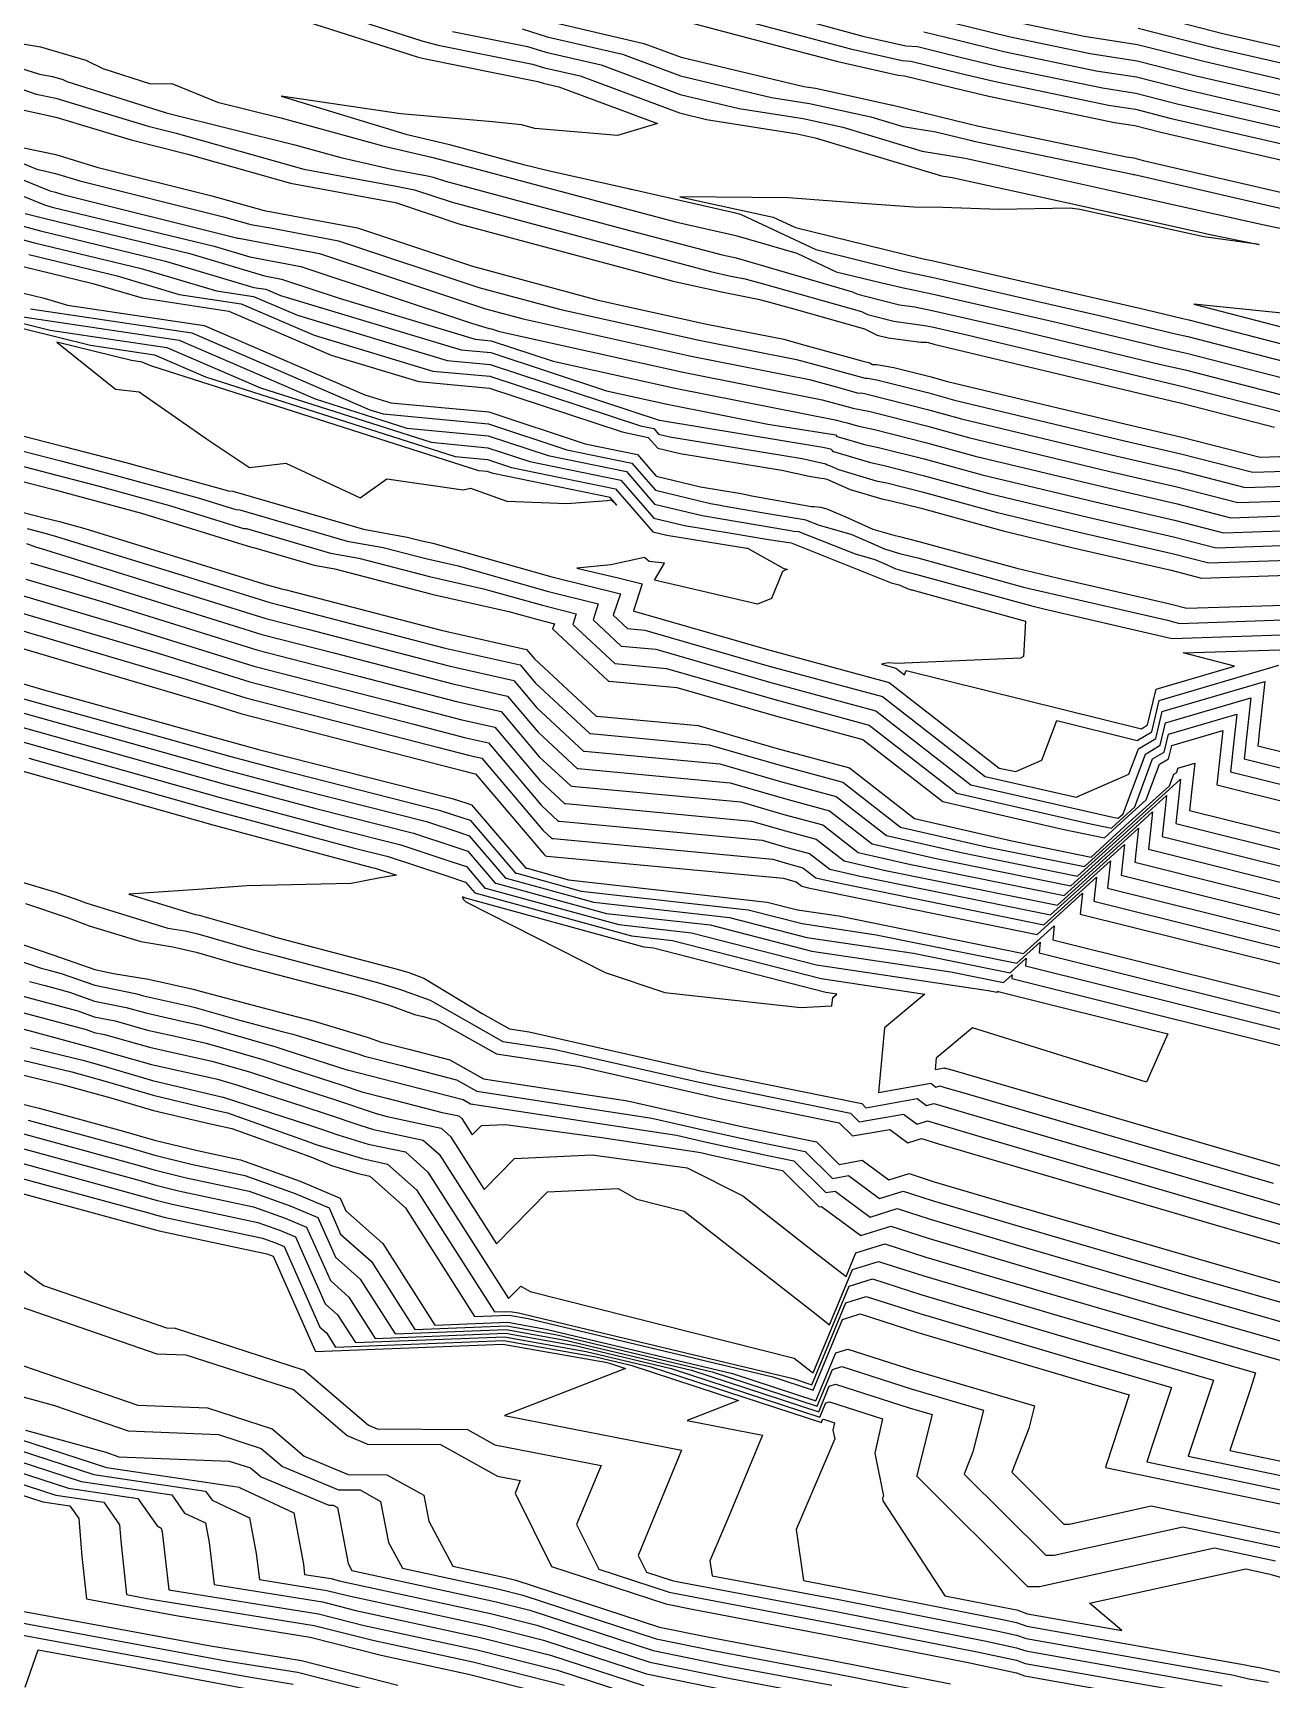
# Model space of a CAD drawing. Header units: millimetres. Extents: x 1157528 to 1158127, y 1280646 to 1281429.
# Drawn here: x 1157848.2 to 1157926.3, y 1280923.2 to 1281026.9 of the extents above; entities that cross this region are included whole.
import ezdxf

# ---------------------------------------------------------------- set-up
doc = ezdxf.new("R2010")
doc.units = ezdxf.units.MM
doc.layers.add('OCTUBRE', color=31, linetype='Continuous')

msp = doc.modelspace()

# ---------------------------------------------------------------- linework, layer by layer
at = {"layer": 'OCTUBRE', "flags": 128}
for points, elevation in [([(1157889.6, 1281028.62), (1157896.29, 1281026.86), (1157899.74, 1281025.93), (1157903, 1281025.2), (1157903.55, 1281025.16), (1157906.72, 1281024.39), (1157908.79, 1281023.89), (1157916, 1281022.39), (1157917.71, 1281022.13), (1157919.87, 1281021.57), (1157927.67, 1281019.78)], 389), ([(1157865.51, 1281027.64), (1157872.44, 1281025.43), (1157872.85, 1281025.32), (1157880.04, 1281023.88), (1157880.37, 1281023.77), (1157881.36, 1281023.55), (1157887.58, 1281021.23), (1157885.06, 1281020.48), (1157879.84, 1281020.92), (1157879, 1281021.14), (1157877.18, 1281021.34), (1157871.4, 1281021.84), (1157863.85, 1281022.96), (1157871.72, 1281020.57), (1157874.48, 1281019.9), (1157879.06, 1281018.68), (1157880.69, 1281018.28), (1157885.75, 1281017.14), (1157885.87, 1281017.1), (1157885.94, 1281017.09), (1157892.5, 1281015.6), (1157892.86, 1281015.5), (1157897.56, 1281013.29), (1157902.98, 1281011.96), (1157903.86, 1281011.76), (1157904.87, 1281011.56), (1157915.53, 1281009.11), (1157920.24, 1281007.99), (1157921.01, 1281007.81), (1157928.33, 1281005.92)], 392.5), ([(1157867.29, 1281028.18), (1157872.72, 1281026.45), (1157873.75, 1281026.17), (1157879.71, 1281024.98), (1157880.46, 1281024.75), (1157882.7, 1281024.23), (1157888.96, 1281021.9), (1157890.68, 1281021.49), (1157896.38, 1281020.58), (1157897.51, 1281020.34), (1157905.48, 1281017.94), (1157906.16, 1281017.83), (1157913.45, 1281016.24), (1157913.73, 1281016.17), (1157921.95, 1281014.34), (1157922.2, 1281014.29), (1157925.5, 1281013.61), (1157922.02, 1281014.1), (1157914.2, 1281015.82), (1157913.6, 1281015.9), (1157909.11, 1281015.81), (1157905.55, 1281015.94), (1157903.74, 1281015.97), (1157900.5, 1281016.2), (1157895.83, 1281016.56), (1157888.98, 1281016.62), (1157894.88, 1281015.34), (1157896.27, 1281014.69), (1157904.25, 1281012.73), (1157904.54, 1281012.67), (1157904.87, 1281012.6), (1157918.35, 1281009.51), (1157920.7, 1281008.95), (1157921.08, 1281008.86), (1157928.79, 1281006.87)], 392), ([(1157880.72, 1281027.67), (1157886.72, 1281026.28), (1157889.07, 1281025.41), (1157896.8, 1281023.56), (1157897.54, 1281023.45), (1157900.32, 1281022.84), (1157902.28, 1281022.4), (1157902.34, 1281022.4), (1157907.15, 1281021.23), (1157907.84, 1281021.06), (1157917.14, 1281019.13), (1157917.6, 1281019.06), (1157918.2, 1281018.91), (1157928.21, 1281016.6)], 390.5), ([(1157889.22, 1281027.7), (1157896.85, 1281025.69), (1157898.95, 1281025.13), (1157902.76, 1281024.27), (1157903.15, 1281024.24), (1157906.86, 1281023.34), (1157908.47, 1281022.95), (1157916.38, 1281021.3), (1157917.67, 1281021.1), (1157919.31, 1281020.68), (1157927.85, 1281018.72)], 389.5), ([(1157895.73, 1281028.03), (1157900.53, 1281026.74), (1157903.24, 1281026.13), (1157903.96, 1281026.08), (1157906.58, 1281025.44), (1157909.1, 1281024.83), (1157915.62, 1281023.47), (1157917.74, 1281023.15), (1157920.42, 1281022.46), (1157927.5, 1281020.84)], 388.5), ([(1157906.3, 1281027.55), (1157909.73, 1281026.71), (1157914.86, 1281025.65), (1157917.81, 1281025.19), (1157921.54, 1281024.24), (1157927.14, 1281022.95)], 387.5), ([(1157910.05, 1281027.65), (1157914.48, 1281026.73), (1157917.84, 1281026.22), (1157922.1, 1281025.13), (1157926.96, 1281024.01), (1157930.65, 1281023.1), (1157936.27, 1281021.64), (1157941.16, 1281020.23), (1157946.15, 1281018.84), (1157949.77, 1281018.18), (1157955.73, 1281016.65), (1157959.82, 1281015.7), (1157965.79, 1281014.14), (1157969.17, 1281013.39), (1157975.49, 1281012.45), (1157978.38, 1281012.03), (1157986.96, 1281010.97), (1157989.68, 1281010.18), (1157995.12, 1281008.22), (1157997.55, 1281008.15), (1157997.67, 1281007.82), (1158000.25, 1281007.19), (1158002.57, 1281006.61), (1158002.56, 1281006.64)], 387), ([(1157917.91, 1281028.26), (1157923.21, 1281026.91), (1157926.61, 1281026.13), (1157931.19, 1281024.99), (1157935.63, 1281023.84), (1157941.76, 1281022.07), (1157945.73, 1281020.97), (1157950.36, 1281020.12), (1157955.04, 1281018.91), (1157960.39, 1281017.67), (1157965.11, 1281016.44), (1157969.81, 1281015.39), (1157974.87, 1281014.64), (1157979.03, 1281014.04), (1157985.95, 1281013.18), (1157990.46, 1281011.88), (1157994.97, 1281010.25), (1157996.99, 1281010.19), (1157997.38, 1281009.12), (1157999.45, 1281008.61), (1158000.04, 1281008.85), (1158001.85, 1281008.4), (1158001.85, 1281008.42)], 386), ([(1157874.66, 1281027.03), (1157879.38, 1281026.08), (1157880.54, 1281025.72), (1157884.04, 1281024.92), (1157889, 1281023.07), (1157892.72, 1281022.18), (1157896.77, 1281021.54), (1157899.27, 1281021), (1157904.26, 1281019.49), (1157906.97, 1281019.05), (1157909.34, 1281018.53), (1157915.78, 1281017.1), (1157919.61, 1281016.24), (1157925.72, 1281014.86), (1157929.03, 1281014.18)], 391.5), ([(1157879.05, 1281027.19), (1157880.63, 1281026.7), (1157885.38, 1281025.6), (1157889.04, 1281024.24), (1157894.76, 1281022.87), (1157897.16, 1281022.49), (1157901.02, 1281021.66), (1157903.04, 1281021.05), (1157905.12, 1281020.71), (1157907.29, 1281020.18), (1157907.52, 1281020.12), (1157917.52, 1281018.04), (1157917.57, 1281018.03), (1157917.64, 1281018.02), (1157928.39, 1281015.54)], 391), ([(1157904.36, 1281027), (1157906.44, 1281026.5), (1157909.42, 1281025.77), (1157915.24, 1281024.56), (1157917.77, 1281024.17), (1157920.98, 1281023.35), (1157927.32, 1281021.89)], 388), ([(1157917.87, 1281027.24), (1157922.65, 1281026.02), (1157926.78, 1281025.07), (1157930.92, 1281024.04), (1157935.95, 1281022.74), (1157941.46, 1281021.15), (1157945.94, 1281019.91), (1157950.06, 1281019.15), (1157955.38, 1281017.78), (1157960.11, 1281016.69), (1157965.45, 1281015.29), (1157969.49, 1281014.39), (1157975.18, 1281013.54), (1157978.71, 1281013.03), (1157986.46, 1281012.08), (1157990.07, 1281011.03), (1157995.04, 1281009.24), (1157997.27, 1281009.17), (1157997.52, 1281008.47), (1157999.85, 1281007.9), (1158000.15, 1281008.02), (1158002.21, 1281007.5), (1158002.21, 1281007.53)], 386.5), ([(1157847.3, 1281026.3), (1157848.7, 1281026.06), (1157851.54, 1281025.23), (1157852.61, 1281024.69), (1157855.62, 1281023.74), (1157856.97, 1281023.76), (1157859.85, 1281022.57), (1157863.84, 1281021.58), (1157870.26, 1281019.82), (1157873.33, 1281019.11), (1157876, 1281018.41), (1157878.13, 1281017.85), (1157888.8, 1281015.02), (1157892.52, 1281014.18), (1157896.37, 1281013.06), (1157898.85, 1281011.89), (1157901.72, 1281011.19), (1157903.18, 1281010.86), (1157903.19, 1281010.85), (1157903.19, 1281010.85), (1157904.88, 1281010.51), (1157912.72, 1281008.71), (1157919.78, 1281007.02), (1157920.93, 1281006.76), (1157927.87, 1281004.97)], 393), ([(1157846.09, 1281025.13), (1157848.63, 1281024.34), (1157849.44, 1281024.2), (1157850.1, 1281024.01), (1157850.35, 1281023.88), (1157856.49, 1281021.94), (1157856.53, 1281021.94), (1157856.62, 1281021.91), (1157864.72, 1281019.89), (1157867.62, 1281019.1), (1157870.91, 1281018.33), (1157873.08, 1281017.93), (1157873.45, 1281017.86), (1157874.21, 1281017.61), (1157885.11, 1281014.69), (1157891.66, 1281012.96), (1157892.55, 1281012.76), (1157899.87, 1281010.62), (1157900.14, 1281010.5), (1157900.45, 1281010.42), (1157900.6, 1281010.38), (1157902.83, 1281009.81), (1157903.81, 1281009.68), (1157904.89, 1281009.46), (1157909.9, 1281008.31), (1157919.31, 1281006.06), (1157920.85, 1281005.71), (1157927.41, 1281004.01)], 393.5), ([(1157846.67, 1281023.69), (1157848.41, 1281023.09), (1157849.66, 1281022.82), (1157855.48, 1281021.06), (1157857.24, 1281020.62), (1157865.29, 1281018.35), (1157871.1, 1281017.28), (1157872.26, 1281017.06), (1157874.63, 1281016.27), (1157890.93, 1281011.9), (1157892.21, 1281011.62), (1157893.11, 1281011.44), (1157893.31, 1281011.38), (1157894.03, 1281011.19), (1157900.44, 1281009.38), (1157900.82, 1281009.19), (1157902.48, 1281008.77), (1157904.42, 1281008.51), (1157904.89, 1281008.42), (1157907.08, 1281007.92), (1157918.85, 1281005.1), (1157920.78, 1281004.65), (1157926.94, 1281003.06)], 394), ([(1157846.61, 1281022.3), (1157849.66, 1281021.63), (1157854.4, 1281020.2), (1157857.98, 1281019.3), (1157864.45, 1281017.48), (1157869.12, 1281016.62), (1157871.06, 1281016.25), (1157875.06, 1281014.92), (1157888.57, 1281011.3), (1157891.71, 1281010.61), (1157893.92, 1281010.17), (1157894.42, 1281010.04), (1157896.17, 1281009.55), (1157900.62, 1281008.3), (1157901.43, 1281007.9), (1157902.12, 1281007.72), (1157904.18, 1281007.45), (1157904.54, 1281007.45), (1157904.65, 1281007.43), (1157904.88, 1281007.37), (1157905, 1281007.34), (1157918.39, 1281004.13), (1157920.7, 1281003.6), (1157926.48, 1281002.11)], 394.5), ([(1157845.89, 1281019.4), (1157848.46, 1281018.35), (1157849.64, 1281018.09), (1157851.18, 1281017.63), (1157860.22, 1281015.36), (1157861.94, 1281014.88), (1157863.18, 1281014.65), (1157867.48, 1281013.84), (1157876.33, 1281010.9), (1157881.48, 1281009.52), (1157890.2, 1281007.58), (1157896.35, 1281006.37), (1157897.74, 1281005.99), (1157900.68, 1281005.18), (1157900.81, 1281005.18), (1157901.4, 1281005.09), (1157904.68, 1281004.26), (1157906.31, 1281003.81), (1157917.01, 1281001.25), (1157920.48, 1281000.45), (1157925.1, 1280999.26), (1157928.53, 1280999.37)], 396), ([(1157847.64, 1281019.71), (1157849.65, 1281019.27), (1157852.25, 1281018.48), (1157859.48, 1281016.68), (1157862.78, 1281015.75), (1157865.16, 1281015.31), (1157868.67, 1281014.65), (1157875.91, 1281012.24), (1157883.85, 1281010.11), (1157890.7, 1281008.59), (1157895.54, 1281007.64), (1157896.64, 1281007.34), (1157900.47, 1281006.28), (1157900.96, 1281006.15), (1157901.14, 1281006.06), (1157901.39, 1281006.05), (1157902.48, 1281005.87), (1157904.75, 1281005.29), (1157905.87, 1281004.98), (1157917.47, 1281002.21), (1157920.55, 1281001.5), (1157925.56, 1281000.21), (1157928.62, 1281000.31)], 395.5), ([(1157845.78, 1281018.42), (1157849.28, 1281016.99), (1157849.64, 1281016.91), (1157850.1, 1281016.77), (1157860.97, 1281014.05), (1157861.1, 1281014.01), (1157861.2, 1281014), (1157866.28, 1281013.04), (1157876.75, 1281009.55), (1157879.12, 1281008.92), (1157889.7, 1281006.57), (1157897.16, 1281005.1), (1157898.85, 1281004.64), (1157900.26, 1281004.25), (1157900.45, 1281004.26), (1157900.72, 1281004.2), (1157904.61, 1281003.22), (1157906.74, 1281002.63), (1157916.55, 1281000.28), (1157920.4, 1280999.4), (1157924.63, 1280998.3), (1157928.44, 1280998.43)], 396.5), ([(1157845.67, 1281017.44), (1157848.95, 1281016.1), (1157849.43, 1281015.97), (1157859.63, 1281013.51), (1157861.88, 1281012.84), (1157865.09, 1281012.23), (1157875.86, 1281008.65), (1157876.98, 1281008.31), (1157877.11, 1281008.3), (1157877.62, 1281008.13), (1157889.2, 1281005.57), (1157897.97, 1281003.83), (1157899.82, 1281003.33), (1157899.84, 1281003.32), (1157899.9, 1281003.31), (1157900.98, 1281003.08), (1157904.54, 1281002.18), (1157907.18, 1281001.45), (1157916.09, 1280999.32), (1157920.32, 1280998.35), (1157924.17, 1280997.35), (1157928.35, 1280997.49)], 397), ([(1157847.73, 1281015.57), (1157849.06, 1281015.22), (1157858.1, 1281013.04), (1157862.82, 1281011.63), (1157863.89, 1281011.43), (1157867.51, 1281010.23), (1157876.09, 1281007.64), (1157877.09, 1281007.55), (1157881, 1281006.26), (1157888.69, 1281004.56), (1157898.78, 1281002.56), (1157899.26, 1281002.43), (1157899.45, 1281002.4), (1157900.27, 1281002.16), (1157901.25, 1281001.96), (1157904.47, 1281001.14), (1157907.61, 1281000.27), (1157915.62, 1280998.36), (1157920.25, 1280997.3), (1157923.71, 1280996.4), (1157928.26, 1280996.56)], 397.5), ([(1157845.34, 1281014.5), (1157848.32, 1281013.72), (1157855.04, 1281012.1), (1157859.78, 1281010.69), (1157862.12, 1281010.34), (1157864.88, 1281009.15), (1157874.32, 1281006.31), (1157877.04, 1281006.05), (1157887.68, 1281002.55), (1157887.69, 1281002.55), (1157887.7, 1281002.54), (1157887.71, 1281002.54), (1157898, 1281000.85), (1157898.49, 1281000.74), (1157898.57, 1281000.65), (1157898.63, 1281000.57), (1157898.67, 1281000.56), (1157901, 1280999.87), (1157901.78, 1280999.71), (1157904.33, 1280999.06), (1157908.48, 1280997.92), (1157914.7, 1280996.43), (1157920.1, 1280995.19), (1157922.79, 1280994.5), (1157928.08, 1280994.68)], 398.5), ([(1157846.51, 1281015.05), (1157848.69, 1281014.47), (1157856.57, 1281012.57), (1157862.13, 1281010.91), (1157862.9, 1281010.8), (1157863.81, 1281010.4), (1157875.21, 1281006.98), (1157877.07, 1281006.8), (1157884.37, 1281004.39), (1157888.19, 1281003.55), (1157894.53, 1281002.29), (1157898.82, 1281001.61), (1157898.89, 1281001.51), (1157899.06, 1281001.48), (1157900.63, 1281001.02), (1157901.51, 1281000.83), (1157904.4, 1281000.1), (1157908.05, 1280999.1), (1157915.16, 1280997.39), (1157920.17, 1280996.24), (1157923.25, 1280995.45), (1157928.17, 1280995.62)], 398), ([(1157847.59, 1281012.23), (1157851.99, 1281011.16), (1157855.09, 1281010.24), (1157860.56, 1281009.42), (1157867.01, 1281006.64), (1157872.54, 1281004.98), (1157877, 1281004.56), (1157885.35, 1281001.8), (1157887, 1281001.46), (1157887.6, 1281000.78), (1157889, 1281000.44), (1157895.42, 1280999.39), (1157897.14, 1280999.01), (1157897.9, 1280998.88), (1157898.09, 1280998.87), (1157898.26, 1280998.83), (1157899.72, 1280998.18), (1157901.73, 1280997.58), (1157902.31, 1280997.46), (1157904.2, 1280996.99), (1157909.36, 1280995.57), (1157913.78, 1280994.51), (1157919.95, 1280993.09), (1157921.86, 1280992.6), (1157927.9, 1280992.8)], 399.5), ([(1157847.96, 1281012.98), (1157853.52, 1281011.63), (1157857.43, 1281010.46), (1157861.34, 1281009.88), (1157865.95, 1281007.89), (1157873.43, 1281005.64), (1157877.02, 1281005.31), (1157886.52, 1281002.18), (1157887.35, 1281002.01), (1157887.65, 1281001.66), (1157888.35, 1281001.49), (1157896.71, 1281000.12), (1157898.2, 1280999.79), (1157898.27, 1280999.72), (1157898.43, 1280999.69), (1157899, 1280999.43), (1157901.37, 1280998.73), (1157902.04, 1280998.59), (1157904.26, 1280998.02), (1157908.92, 1280996.74), (1157914.24, 1280995.47), (1157920.02, 1280994.14), (1157922.33, 1280993.55), (1157927.99, 1280993.74)], 399), ([(1157846.85, 1281010.73), (1157848.93, 1281010.23), (1157850.39, 1281009.79), (1157859, 1281008.5), (1157869.14, 1281004.13), (1157870.77, 1281003.64), (1157876.95, 1281003.06), (1157883.03, 1281001.06), (1157886.32, 1281000.38), (1157887.5, 1280999.02), (1157890.29, 1280998.34), (1157892.85, 1280997.92), (1157893.53, 1280997.77), (1157897.28, 1280997.11), (1157897.45, 1280997.1), (1157897.86, 1280997.07), (1157898.25, 1280996.96), (1157899.54, 1280996.41), (1157901.16, 1280995.68), (1157902.47, 1280995.3), (1157902.84, 1280995.22), (1157904.06, 1280994.91), (1157910.23, 1280993.21), (1157912.86, 1280992.58), (1157919.8, 1280990.99), (1157920.94, 1280990.69), (1157927.72, 1280990.92)], 400.5), ([(1157843.66, 1281009.28), (1157851.85, 1281007.26), (1157855.88, 1281006.65), (1157859.1, 1281005.27), (1157874.82, 1281000.26), (1157876.86, 1281000.07), (1157878.38, 1280999.57), (1157884.94, 1280998.22), (1157887.29, 1280995.51), (1157888.16, 1280995.29), (1157893.08, 1280994.5), (1157893.19, 1280994.48), (1157893.26, 1280994.47), (1157895.51, 1280993.23), (1157895.78, 1280993.14), (1157895.67, 1280993.11), (1157895.47, 1280993.01), (1157894.77, 1280991.3), (1157893.88, 1280990.95), (1157887.4, 1280992.46), (1157888.02, 1280993.54), (1157887.06, 1280993.63), (1157886.77, 1280993.9), (1157884.65, 1280993.44), (1157882.5, 1280993.21), (1157885.1, 1280992.62), (1157886.62, 1280992.24), (1157886.07, 1280990.54), (1157886.09, 1280990.51), (1157886.09, 1280990.51), (1157886.12, 1280990.51), (1157894.52, 1280988.09), (1157902.19, 1280986.02), (1157909.12, 1280980.63), (1157910.16, 1280980.4), (1157911.81, 1280981.12), (1157912.75, 1280983.62), (1157917.82, 1280982.36), (1157918.73, 1280982.91), (1157919.21, 1280984.89), (1157926.74, 1280987.1)], 402.5), ([(1157844.81, 1281009.33), (1157849.29, 1281008.22), (1157856.66, 1281007.12), (1157862.55, 1281004.58), (1157873.31, 1281001.15), (1157876.88, 1281000.81), (1157879.54, 1280999.94), (1157885.28, 1280998.76), (1157887.35, 1280996.38), (1157889.28, 1280995.91), (1157892.36, 1280995.41), (1157894.58, 1280995.03), (1157896, 1280994.82), (1157896.01, 1280994.81), (1157902.31, 1280992.3), (1157902.81, 1280992.16), (1157903.04, 1280992.06), (1157903.33, 1280991.93), (1157903.56, 1280991.86), (1157903.63, 1280991.85), (1157903.85, 1280991.79), (1157910.78, 1280989.88), (1157910.65, 1280987.65), (1157910.47, 1280987.56), (1157902.68, 1280987.21), (1157902.11, 1280987.25), (1157901.71, 1280987.17), (1157902.61, 1280986.92), (1157903.16, 1280986.49), (1157903.26, 1280986.77), (1157918.08, 1280983.1), (1157918.47, 1280983.34), (1157919.01, 1280985.6), (1157923.94, 1280987.04), (1157920.71, 1280987.88), (1157927.45, 1280988.1)], 402), ([(1157846.73, 1281009.18), (1157857.44, 1281007.58), (1157866, 1281003.89), (1157871.79, 1281002.04), (1157876.91, 1281001.56), (1157880.7, 1281000.31), (1157885.63, 1280999.3), (1157887.4, 1280997.26), (1157890.39, 1280996.53), (1157891.63, 1280996.33), (1157895.97, 1280995.59), (1157896.16, 1280995.56), (1157896.47, 1280995.54), (1157900.04, 1280994.12), (1157901.29, 1280993.76), (1157901.87, 1280993.51), (1157902.61, 1280993.18), (1157903.2, 1280993.01), (1157903.37, 1280992.97), (1157903.92, 1280992.83), (1157911.1, 1280990.86), (1157911.93, 1280990.66), (1157919.64, 1280988.88), (1157920.02, 1280988.79), (1157927.54, 1280989.04)], 401.5), ([(1157848.05, 1281009.56), (1157858.22, 1281008.04), (1157869.45, 1281003.2), (1157870.28, 1281002.94), (1157876.93, 1281002.31), (1157881.87, 1281000.68), (1157885.97, 1280999.84), (1157887.45, 1280998.14), (1157890.93, 1280997.29), (1157891.56, 1280997.18), (1157891.73, 1280997.15), (1157894.16, 1280996.72), (1157896.82, 1280996.28), (1157896.92, 1280996.27), (1157897.78, 1280995.93), (1157899.77, 1280995.36), (1157900.7, 1280994.96), (1157901.89, 1280994.43), (1157902.83, 1280994.15), (1157903.1, 1280994.09), (1157903.99, 1280993.87), (1157910.66, 1280992.03), (1157912.4, 1280991.62), (1157919.72, 1280989.94), (1157920.48, 1280989.74), (1157927.63, 1280989.98)], 401), ([(1157929.41, 1281009.03), (1157921.38, 1281009.85), (1157929.25, 1281007.82)], 391.5), ([(1157842.5, 1281002.86), (1157850.25, 1281000.87), (1157854.06, 1280999.88), (1157860.4, 1280998.13), (1157860.52, 1280998.09), (1157860.81, 1280998.07), (1157869.05, 1280995.68), (1157871.81, 1280995.18), (1157872.72, 1280994.95), (1157873.42, 1280994.79), (1157880.93, 1280992.68), (1157885.24, 1280991.61), (1157884.79, 1280990.25), (1157885.7, 1280989.41), (1157885.7, 1280989.41), (1157886.79, 1280989.31), (1157894.62, 1280987.05), (1157901.77, 1280985.13), (1157908.23, 1280980.1), (1157913.98, 1280978.79), (1157917.3, 1280980.24), (1157917.89, 1280981.83), (1157919, 1280982.49), (1157919.4, 1280984.18), (1157925.86, 1280986.07), (1157925.49, 1280982.66), (1157925.46, 1280982.37), (1157925.42, 1280982.02), (1157927.29, 1280981.56)], 403), ([(1157843.4, 1281001.67), (1157849.98, 1280999.98), (1157853.22, 1280999.13), (1157858.62, 1280997.65), (1157861.01, 1280996.91), (1157861.25, 1280996.89), (1157868.02, 1280994.92), (1157870.29, 1280994.52), (1157872.97, 1280993.82), (1157875.02, 1280993.36), (1157880.63, 1280991.78), (1157883.85, 1280990.98), (1157883.52, 1280989.96), (1157885.3, 1280988.31), (1157885.31, 1280988.31), (1157887.47, 1280988.11), (1157894.72, 1280986.01), (1157901.35, 1280984.23), (1157907.34, 1280979.57), (1157916.28, 1280977.53), (1157916.61, 1280977.46), (1157916.77, 1280977.6), (1157916.93, 1280977.75), (1157918.34, 1280981.51), (1157919.26, 1280982.06), (1157919.6, 1280983.47), (1157924.98, 1280985.05), (1157924.67, 1280982.2), (1157924.62, 1280981.76), (1157924.56, 1280981.21), (1157927.5, 1280980.48)], 403.5), ([(1157844.29, 1281000.48), (1157849.71, 1280999.08), (1157852.38, 1280998.39), (1157856.83, 1280997.16), (1157861.49, 1280995.72), (1157861.68, 1280995.71), (1157866.98, 1280994.17), (1157868.76, 1280993.85), (1157873.21, 1280992.69), (1157876.62, 1280991.92), (1157880.33, 1280990.88), (1157882.46, 1280990.35), (1157882.24, 1280989.68), (1157884.9, 1280987.21), (1157884.92, 1280987.21), (1157888.14, 1280986.9), (1157894.83, 1280984.98), (1157900.93, 1280983.33), (1157906.45, 1280979.04), (1157914.69, 1280977.15), (1157916.19, 1280976.85), (1157916.91, 1280977.5), (1157917.66, 1280978.19), (1157918.79, 1280981.2), (1157919.52, 1280981.63), (1157919.79, 1280982.76), (1157924.09, 1280984.02), (1157923.84, 1280981.75), (1157923.78, 1280981.14), (1157923.7, 1280980.39), (1157927.7, 1280979.4)], 404), ([(1157845.18, 1280999.29), (1157849.45, 1280998.19), (1157851.55, 1280997.64), (1157855.05, 1280996.68), (1157861.98, 1280994.54), (1157862.11, 1280994.53), (1157865.95, 1280993.41), (1157867.24, 1280993.18), (1157873.45, 1280991.57), (1157878.22, 1280990.49), (1157880.03, 1280989.98), (1157881.08, 1280989.72), (1157880.97, 1280989.39), (1157884.5, 1280986.11), (1157884.53, 1280986.11), (1157888.81, 1280985.7), (1157894.93, 1280983.94), (1157900.52, 1280982.43), (1157905.57, 1280978.51), (1157913.1, 1280976.78), (1157915.76, 1280976.24), (1157917.04, 1280977.4), (1157918.39, 1280978.63), (1157919.23, 1280980.88), (1157919.78, 1280981.21), (1157919.99, 1280982.05), (1157923.21, 1280983), (1157923.02, 1280981.29), (1157922.94, 1280980.53), (1157922.83, 1280979.58), (1157927.91, 1280978.32)], 404.5), ([(1157846.96, 1280996.9), (1157848.92, 1280996.4), (1157849.88, 1280996.15), (1157851.48, 1280995.71), (1157862.95, 1280992.17), (1157862.98, 1280992.17), (1157863.88, 1280991.91), (1157864.18, 1280991.85), (1157873.94, 1280989.32), (1157879.33, 1280988.1), (1157879.83, 1280987.51), (1157883.71, 1280983.9), (1157883.75, 1280983.9), (1157890.15, 1280983.3), (1157895.13, 1280981.86), (1157899.68, 1280980.64), (1157903.79, 1280977.44), (1157909.92, 1280976.04), (1157914.91, 1280975.02), (1157917.32, 1280977.21), (1157919.85, 1280979.5), (1157920.13, 1280980.25), (1157920.31, 1280980.35), (1157920.38, 1280980.63), (1157921.44, 1280980.94), (1157921.38, 1280980.38), (1157921.26, 1280979.29), (1157921.11, 1280977.95), (1157928.32, 1280976.16)], 405.5), ([(1157847.85, 1280995.71), (1157848.65, 1280995.51), (1157849.04, 1280995.4), (1157849.7, 1280995.22), (1157857.95, 1280992.68), (1157863.15, 1280991.06), (1157863.89, 1280990.87), (1157874.19, 1280988.19), (1157878.93, 1280987.12), (1157879.9, 1280985.97), (1157883.31, 1280982.8), (1157883.36, 1280982.8), (1157890.83, 1280982.09), (1157895.23, 1280980.82), (1157899.26, 1280979.74), (1157902.9, 1280976.91), (1157908.32, 1280975.67), (1157914.49, 1280974.42), (1157917.46, 1280977.11), (1157920.55, 1280979.92), (1157920.42, 1280978.68), (1157920.25, 1280977.14), (1157928.52, 1280975.07)], 406), ([(1157847.8, 1280994.78), (1157848.37, 1280994.57), (1157849.01, 1280994.38), (1157862.9, 1280990.05), (1157865.54, 1280989.38), (1157874.43, 1280987.06), (1157878.52, 1280986.14), (1157879.98, 1280984.43), (1157882.91, 1280981.7), (1157882.97, 1280981.7), (1157891.5, 1280980.89), (1157895.33, 1280979.78), (1157898.84, 1280978.84), (1157902.01, 1280976.38), (1157906.73, 1280975.3), (1157914.06, 1280973.81), (1157917.59, 1280977.01), (1157919.67, 1280978.89), (1157919.58, 1280978.06), (1157919.39, 1280976.32), (1157928.73, 1280973.99)], 406.5), ([(1157848.07, 1280993.55), (1157850.78, 1280992.75), (1157862.65, 1280989.05), (1157867.19, 1280987.88), (1157874.68, 1280985.94), (1157878.12, 1280985.16), (1157880.05, 1280982.89), (1157882.51, 1280980.6), (1157882.58, 1280980.59), (1157892.17, 1280979.69), (1157895.44, 1280978.75), (1157898.42, 1280977.94), (1157901.12, 1280975.85), (1157905.14, 1280974.93), (1157913.64, 1280973.2), (1157917.73, 1280976.91), (1157918.78, 1280977.87), (1157918.74, 1280977.44), (1157918.53, 1280975.51), (1157928.93, 1280972.91)], 407), ([(1157847.77, 1280992.53), (1157852.56, 1280991.12), (1157862.39, 1280988.05), (1157868.84, 1280986.39), (1157874.92, 1280984.81), (1157877.72, 1280984.18), (1157880.13, 1280981.34), (1157882.11, 1280979.5), (1157882.19, 1280979.49), (1157892.84, 1280978.49), (1157895.54, 1280977.71), (1157898, 1280977.04), (1157900.23, 1280975.31), (1157903.55, 1280974.55), (1157913.21, 1280972.59), (1157917.87, 1280976.81), (1157917.9, 1280976.84), (1157917.9, 1280976.83), (1157917.67, 1280974.69), (1157929.14, 1280971.83)], 407.5), ([(1157847.47, 1280991.51), (1157854.33, 1280989.49), (1157862.14, 1280987.05), (1157870.49, 1280984.9), (1157875.17, 1280983.69), (1157877.32, 1280983.2), (1157880.2, 1280979.8), (1157881.72, 1280978.4), (1157881.8, 1280978.39), (1157893.51, 1280977.28), (1157895.64, 1280976.67), (1157897.58, 1280976.15), (1157899.34, 1280974.78), (1157901.96, 1280974.18), (1157912.79, 1280971.98), (1157917.02, 1280975.82), (1157916.8, 1280973.88), (1157929.34, 1280970.75)], 408), ([(1157847.17, 1280990.49), (1157856.1, 1280987.86), (1157861.89, 1280986.05), (1157872.14, 1280983.41), (1157875.41, 1280982.56), (1157876.92, 1280982.22), (1157880.28, 1280978.26), (1157881.32, 1280977.29), (1157881.41, 1280977.29), (1157894.18, 1280976.08), (1157895.74, 1280975.63), (1157897.16, 1280975.25), (1157898.45, 1280974.25), (1157900.36, 1280973.81), (1157912.36, 1280971.37), (1157916.13, 1280974.79), (1157915.94, 1280973.06), (1157929.55, 1280969.67)], 408.5), ([(1157846.87, 1280989.48), (1157857.87, 1280986.22), (1157861.63, 1280985.05), (1157873.79, 1280981.92), (1157875.66, 1280981.43), (1157876.51, 1280981.24), (1157880.36, 1280976.72), (1157880.92, 1280976.19), (1157881.02, 1280976.18), (1157894.86, 1280974.88), (1157895.84, 1280974.59), (1157896.74, 1280974.35), (1157897.56, 1280973.72), (1157898.77, 1280973.44), (1157911.94, 1280970.76), (1157915.25, 1280973.76), (1157915.08, 1280972.25), (1157929.75, 1280968.59)], 409), ([(1157846.57, 1280988.46), (1157859.64, 1280984.59), (1157861.38, 1280984.05), (1157875.44, 1280980.43), (1157875.9, 1280980.31), (1157876.11, 1280980.26), (1157880.43, 1280975.18), (1157880.52, 1280975.09), (1157880.63, 1280975.08), (1157895.53, 1280973.68), (1157895.94, 1280973.56), (1157896.32, 1280973.45), (1157896.67, 1280973.19), (1157897.18, 1280973.07), (1157911.51, 1280970.15), (1157914.36, 1280972.74), (1157914.22, 1280971.43), (1157929.96, 1280967.51)], 409.5), ([(1157845.97, 1280986.42), (1157848.81, 1280985.58), (1157858.71, 1280982.83), (1157860.91, 1280982.21), (1157862.51, 1280981.78), (1157874.63, 1280978.71), (1157875.56, 1280978.41), (1157875.85, 1280978.31), (1157879.28, 1280974.32), (1157879.36, 1280974.31), (1157881.98, 1280973.59), (1157894.5, 1280972.18), (1157896.4, 1280971.7), (1157899.01, 1280971.31), (1157910.66, 1280968.94), (1157912.59, 1280970.69), (1157912.5, 1280969.8), (1157930.37, 1280965.35)], 410.5), ([(1157845.86, 1280985.48), (1157856.56, 1280982.52), (1157860.68, 1280981.35), (1157863.69, 1280980.55), (1157873.82, 1280977.98), (1157875.31, 1280977.5), (1157875.78, 1280977.34), (1157878.64, 1280974.01), (1157878.71, 1280974), (1157882.77, 1280972.88), (1157893.3, 1280971.7), (1157896.7, 1280970.83), (1157901.36, 1280970.13), (1157910.24, 1280968.33), (1157911.71, 1280969.66), (1157911.64, 1280968.99), (1157930.57, 1280964.27)], 411), ([(1157845.82, 1280984.58), (1157854.41, 1280982.2), (1157860.46, 1280980.49), (1157864.87, 1280979.31), (1157873.02, 1280977.25), (1157875.06, 1280976.58), (1157875.7, 1280976.36), (1157877.99, 1280973.7), (1157878.05, 1280973.69), (1157883.57, 1280972.18), (1157892.11, 1280971.22), (1157897, 1280969.96), (1157903.71, 1280968.96), (1157909.81, 1280967.72), (1157910.82, 1280968.64), (1157910.77, 1280968.17), (1157930.78, 1280963.19)], 411.5), ([(1157845.78, 1280983.68), (1157852.25, 1280981.89), (1157860.23, 1280979.64), (1157866.05, 1280978.08), (1157872.21, 1280976.52), (1157874.81, 1280975.67), (1157875.63, 1280975.39), (1157877.35, 1280973.38), (1157877.39, 1280973.38), (1157884.36, 1280971.47), (1157890.91, 1280970.74), (1157897.3, 1280969.1), (1157906.07, 1280967.79), (1157909.39, 1280967.11), (1157909.94, 1280967.61), (1157909.91, 1280967.36), (1157930.98, 1280962.11)], 412), ([(1157845.74, 1280982.78), (1157850.1, 1280981.57), (1157860.01, 1280978.78), (1157867.23, 1280976.84), (1157871.4, 1280975.78), (1157874.56, 1280974.75), (1157875.55, 1280974.42), (1157876.7, 1280973.07), (1157876.73, 1280973.07), (1157885.15, 1280970.77), (1157889.72, 1280970.25), (1157897.6, 1280968.23), (1157908.42, 1280966.61), (1157908.97, 1280966.5), (1157909.06, 1280966.58), (1157909.05, 1280966.54), (1157919.74, 1280963.88), (1157918.41, 1280960.84), (1157907.43, 1280964.27), (1157905.15, 1280962.36), (1157905.09, 1280961.64), (1157905.67, 1280961.75), (1157905.73, 1280961.7), (1157905.77, 1280961.72), (1157905.82, 1280961.7), (1157905.98, 1280961.65), (1157927.2, 1280955.46)], 412.5), ([(1157845.8, 1280980.94), (1157859.56, 1280977.06), (1157869.58, 1280974.37), (1157869.79, 1280974.32), (1157871.12, 1280973.88), (1157869.99, 1280973.68), (1157868.27, 1280973.35), (1157861.68, 1280973.21), (1157858.92, 1280972.99), (1157854.26, 1280972.68), (1157858.43, 1280971.41), (1157858.58, 1280971.38), (1157858.7, 1280971.35), (1157863.11, 1280970.09), (1157863.5, 1280969.98), (1157871.26, 1280967.94), (1157871.9, 1280967.74), (1157872.86, 1280967.4), (1157876.52, 1280965.17), (1157878.25, 1280964.2), (1157879.5, 1280964.01), (1157889.88, 1280961.65), (1157890.17, 1280961.58), (1157900.46, 1280959.49), (1157900.72, 1280959.23), (1157903.94, 1280959.8), (1157904.54, 1280959.36), (1157905, 1280959.5), (1157905.56, 1280959.32), (1157907.21, 1280958.84), (1157925.57, 1280953.48), (1157927.47, 1280952.93)], 413.5), ([(1157847.95, 1280981.26), (1157859.78, 1280977.92), (1157868.4, 1280975.61), (1157870.6, 1280975.05), (1157874.31, 1280973.84), (1157875.47, 1280973.44), (1157876.06, 1280972.76), (1157876.07, 1280972.76), (1157885.95, 1280970.06), (1157888.52, 1280969.77), (1157897.9, 1280967.36), (1157904.43, 1280966.39), (1157901.89, 1280964.26), (1157901.52, 1280960.19), (1157904.81, 1280960.77), (1157905.13, 1280960.53), (1157905.38, 1280960.61), (1157905.69, 1280960.51), (1157906.6, 1280960.24), (1157926.38, 1280954.47)], 413), ([(1157844.2, 1280974.43), (1157849.65, 1280972.8), (1157850.93, 1280972.37), (1157851.55, 1280972.13), (1157856.72, 1280970.55), (1157857.81, 1280970.37), (1157858.6, 1280970.19), (1157862.04, 1280969.2), (1157863.59, 1280968.79), (1157869.93, 1280967.12), (1157871.26, 1280966.72), (1157873.25, 1280966.01), (1157873.4, 1280965.92), (1157877.84, 1280963.41), (1157881.04, 1280962.92), (1157890.01, 1280960.88), (1157890.9, 1280960.69), (1157899.75, 1280958.89), (1157900.3, 1280958.34), (1157903.08, 1280958.83), (1157903.95, 1280958.19), (1157904.61, 1280958.4), (1157905.43, 1280958.14), (1157907.83, 1280957.43), (1157924.75, 1280952.48), (1157927.52, 1280951.69)], 414), ([(1157847.74, 1280972.1), (1157850.44, 1280971.2), (1157851.76, 1280970.68), (1157855.02, 1280969.69), (1157857.04, 1280969.36), (1157858.5, 1280969.03), (1157860.97, 1280968.32), (1157863.67, 1280967.61), (1157868.6, 1280966.31), (1157870.62, 1280965.7), (1157872.26, 1280965.11), (1157872.82, 1280964.97), (1157873.66, 1280964.75), (1157877.43, 1280962.63), (1157882.59, 1280961.84), (1157890.15, 1280960.12), (1157891.62, 1280959.79), (1157899.03, 1280958.28), (1157899.88, 1280957.45), (1157902.22, 1280957.86), (1157903.36, 1280957.02), (1157904.22, 1280957.29), (1157905.3, 1280956.95), (1157908.44, 1280956.02), (1157923.94, 1280951.49), (1157927.58, 1280950.45)], 414.5), ([(1157844.35, 1280970.61), (1157849.47, 1280968.86), (1157852.12, 1280967.93), (1157853.29, 1280967.69), (1157855.5, 1280967.33), (1157858.31, 1280966.7), (1157858.83, 1280966.55), (1157863.84, 1280965.23), (1157865.93, 1280964.68), (1157869.34, 1280963.65), (1157870.16, 1280963.36), (1157871.9, 1280962.91), (1157874.5, 1280962.25), (1157876.61, 1280961.05), (1157885.68, 1280959.66), (1157890.41, 1280958.59), (1157893.08, 1280958), (1157897.6, 1280957.08), (1157899.04, 1280955.66), (1157900.49, 1280955.92), (1157902.17, 1280954.68), (1157903.45, 1280955.08), (1157905.03, 1280954.57), (1157909.67, 1280953.2), (1157922.31, 1280949.51), (1157927.69, 1280947.96)], 415.5), ([(1157844.35, 1280969.52), (1157848.74, 1280968.02), (1157849.23, 1280967.89), (1157849.99, 1280967.68), (1157852.11, 1280966.94), (1157854.77, 1280966.4), (1157855.19, 1280966.28), (1157858.02, 1280965.64), (1157858.43, 1280965.55), (1157861.09, 1280964.79), (1157863.92, 1280964.04), (1157864.6, 1280963.86), (1157868.69, 1280962.63), (1157869.11, 1280962.48), (1157871.45, 1280961.88), (1157874.91, 1280960.99), (1157876.2, 1280960.27), (1157887.23, 1280958.58), (1157890.55, 1280957.82), (1157893.8, 1280957.11), (1157896.89, 1280956.48), (1157898.62, 1280954.77), (1157899.63, 1280954.95), (1157901.58, 1280953.51), (1157903.06, 1280953.98), (1157904.9, 1280953.39), (1157910.29, 1280951.79), (1157921.49, 1280948.52), (1157927.75, 1280946.72)], 416), ([(1157847.26, 1280966.34), (1157848.75, 1280965.95), (1157851.04, 1280965.33), (1157852.08, 1280964.96), (1157853.4, 1280964.7), (1157855.44, 1280964.12), (1157857, 1280963.77), (1157859.13, 1280963.29), (1157862.7, 1280962.27), (1157864.51, 1280961.68), (1157867.64, 1280960.67), (1157868.95, 1280960.23), (1157870.53, 1280959.83), (1157874.01, 1280958.93), (1157875.06, 1280958.71), (1157875.25, 1280958.55), (1157875.9, 1280957.52), (1157876.49, 1280958.11), (1157878, 1280958.18), (1157884.07, 1280957.36), (1157890.32, 1280956.41), (1157890.82, 1280956.29), (1157895.26, 1280955.32), (1157895.46, 1280955.27), (1157897.78, 1280952.99), (1157897.91, 1280953.01), (1157900.4, 1280951.17), (1157902.29, 1280951.76), (1157904.64, 1280951.01), (1157911.52, 1280948.98), (1157919.86, 1280946.54), (1157927.86, 1280944.24)], 417), ([(1157848, 1280967.18), (1157848.99, 1280966.92), (1157850.51, 1280966.51), (1157852.1, 1280965.95), (1157854.09, 1280965.55), (1157855.32, 1280965.2), (1157857.51, 1280964.7), (1157858.78, 1280964.42), (1157863.53, 1280963.06), (1157864.15, 1280962.86), (1157868, 1280961.62), (1157868.05, 1280961.61), (1157868.05, 1280961.61), (1157870.99, 1280960.86), (1157875.33, 1280959.74), (1157875.79, 1280959.48), (1157888.77, 1280957.49), (1157890.68, 1280957.06), (1157894.53, 1280956.21), (1157896.18, 1280955.88), (1157898.2, 1280953.88), (1157898.77, 1280953.98), (1157900.99, 1280952.34), (1157902.68, 1280952.87), (1157904.77, 1280952.2), (1157910.9, 1280950.39), (1157920.68, 1280947.53), (1157927.8, 1280945.48)], 416.5), ([(1157846.53, 1280965.5), (1157848.51, 1280964.98), (1157851.56, 1280964.15), (1157852.07, 1280963.97), (1157852.72, 1280963.84), (1157855.57, 1280963.04), (1157856.49, 1280962.83), (1157859.49, 1280962.16), (1157861.87, 1280961.48), (1157864.87, 1280960.5), (1157867.23, 1280959.74), (1157869.85, 1280958.86), (1157870.07, 1280958.8), (1157870.54, 1280958.68), (1157873.94, 1280957.95), (1157874.53, 1280957.42), (1157876.66, 1280954.08), (1157878.57, 1280956.02), (1157883.47, 1280956.25), (1157889.46, 1280955.44), (1157892.95, 1280953.68), (1157897.55, 1280950.09), (1157899.47, 1280948.6), (1157900.09, 1280950.08), (1157901.9, 1280950.66), (1157904.5, 1280949.82), (1157912.13, 1280947.57), (1157919.05, 1280945.55), (1157927.92, 1280943)], 417.5), ([(1157845.79, 1280964.66), (1157848.27, 1280964.01), (1157851.91, 1280963.02), (1157852.03, 1280962.99), (1157852.07, 1280962.98), (1157852.35, 1280962.9), (1157855.69, 1280961.96), (1157855.98, 1280961.89), (1157859.84, 1280961.03), (1157861.04, 1280960.68), (1157865.22, 1280959.32), (1157866.82, 1280958.81), (1157868.82, 1280958.13), (1157869.69, 1280957.86), (1157872.81, 1280957.19), (1157873.82, 1280956.3), (1157877.43, 1280950.65), (1157880.65, 1280953.92), (1157885.1, 1280954.13), (1157886.28, 1280953.47), (1157889.26, 1280952.72), (1157897.4, 1280946.36), (1157898.43, 1280945.56), (1157899.88, 1280949.03), (1157901.52, 1280949.55), (1157904.37, 1280948.63), (1157912.75, 1280946.16), (1157918.23, 1280944.56), (1157925.28, 1280942.53), (1157924.93, 1280941.46), (1157923.65, 1280937.64), (1157929.51, 1280936.42)], 418), ([(1157847.66, 1280962.21), (1157850.66, 1280961.48), (1157852.77, 1280960.9), (1157855.79, 1280960.01), (1157859.8, 1280959.05), (1157860.47, 1280958.91), (1157865.61, 1280957.07), (1157865.94, 1280956.96), (1157865.99, 1280956.94), (1157866.05, 1280956.92), (1157868.98, 1280956.02), (1157870.56, 1280955.68), (1157872.4, 1280954.05), (1157877.31, 1280946.36), (1157878.29, 1280946.39), (1157878.82, 1280946.3), (1157896.14, 1280942.16), (1157897.31, 1280941.78), (1157899.46, 1280946.94), (1157900.74, 1280947.34), (1157904.11, 1280946.26), (1157913.98, 1280943.34), (1157916.6, 1280942.58), (1157919.97, 1280941.61), (1157918.91, 1280938.38), (1157918.42, 1280936.92), (1157928.65, 1280934.78)], 419), ([(1157848.06, 1280963.03), (1157851.35, 1280962.23), (1157852.42, 1280961.94), (1157855.76, 1280960.95), (1157860.09, 1280959.92), (1157860.19, 1280959.9), (1157860.21, 1280959.89), (1157865.58, 1280958.14), (1157866.4, 1280957.88), (1157867.44, 1280957.53), (1157869.34, 1280956.94), (1157871.69, 1280956.44), (1157873.11, 1280955.17), (1157878.19, 1280947.21), (1157878.96, 1280947.99), (1157879.56, 1280947.65), (1157896.19, 1280943.46), (1157897.25, 1280942.63), (1157897.39, 1280942.53), (1157899.67, 1280947.98), (1157901.13, 1280948.45), (1157904.24, 1280947.45), (1157913.36, 1280944.75), (1157917.42, 1280943.57), (1157922.63, 1280942.07), (1157921.92, 1280939.92), (1157921.04, 1280937.28), (1157929.08, 1280935.6)], 418.5), ([(1157847.28, 1280961.37), (1157849.98, 1280960.72), (1157853.12, 1280959.86), (1157855.82, 1280959.06), (1157859.4, 1280958.21), (1157860.75, 1280957.92), (1157865.67, 1280956.16), (1157867.04, 1280955.59), (1157868.62, 1280955.1), (1157869.44, 1280954.92), (1157871.69, 1280952.92), (1157876.05, 1280946.08), (1157878.24, 1280946.16), (1157879.43, 1280945.95), (1157894.86, 1280942.27), (1157897.39, 1280941.44), (1157899.25, 1280945.89), (1157900.36, 1280946.24), (1157903.98, 1280945.07), (1157914.59, 1280941.94), (1157915.79, 1280941.59), (1157917.32, 1280941.15), (1157915.9, 1280936.83), (1157915.81, 1280936.56), (1157928.23, 1280933.97)], 419.5), ([(1157846.53, 1280959.71), (1157848.61, 1280959.2), (1157853.83, 1280957.78), (1157855.87, 1280957.18), (1157858.59, 1280956.53), (1157861.3, 1280955.95), (1157865.05, 1280954.6), (1157867.58, 1280953.54), (1157867.94, 1280952.74), (1157870.27, 1280950.67), (1157873.55, 1280945.53), (1157878.14, 1280945.71), (1157880.65, 1280945.26), (1157892.3, 1280942.48), (1157897.56, 1280940.76), (1157898.83, 1280943.79), (1157899.58, 1280944.02), (1157903.71, 1280942.7), (1157911.34, 1280940.44), (1157910.99, 1280939.03), (1157909.91, 1280936.27), (1157913.19, 1280933), (1157913.54, 1280933), (1157918.7, 1280934.14), (1157927.38, 1280932.33)], 420.5), ([(1157847.92, 1280958.44), (1157854.18, 1280956.74), (1157855.9, 1280956.23), (1157858.19, 1280955.68), (1157861.57, 1280954.96), (1157864.74, 1280953.82), (1157866.88, 1280952.93), (1157867.61, 1280951.27), (1157869.56, 1280949.55), (1157872.29, 1280945.25), (1157878.09, 1280945.48), (1157881.26, 1280944.92), (1157891.02, 1280942.59), (1157897.65, 1280940.42), (1157898.62, 1280942.74), (1157899.2, 1280942.92), (1157903.58, 1280941.51), (1157908.12, 1280940.17), (1157907.46, 1280937.54), (1157906.91, 1280936.15), (1157912.05, 1280931.04), (1157912.59, 1280931.03), (1157920.69, 1280932.82), (1157926.95, 1280931.51)], 421), ([(1157847.24, 1280957.69), (1157854.53, 1280955.7), (1157855.93, 1280955.29), (1157857.78, 1280954.84), (1157861.85, 1280953.97), (1157864.43, 1280953.05), (1157866.17, 1280952.32), (1157867.28, 1280949.81), (1157868.84, 1280948.42), (1157871.04, 1280944.98), (1157878.04, 1280945.25), (1157881.87, 1280944.57), (1157889.73, 1280942.69), (1157897.74, 1280940.08), (1157898.41, 1280941.69), (1157898.81, 1280941.81), (1157903.45, 1280940.32), (1157904.89, 1280939.9), (1157903.92, 1280936.06), (1157903.91, 1280936.03), (1157910.91, 1280929.07), (1157911.65, 1280929.07), (1157922.68, 1280931.5), (1157926.53, 1280930.69)], 421.5), ([(1157845.87, 1280956.17), (1157855.23, 1280953.62), (1157855.98, 1280953.4), (1157856.98, 1280953.16), (1157862.4, 1280952), (1157863.81, 1280951.49), (1157864.76, 1280951.09), (1157866.63, 1280946.88), (1157867.42, 1280946.18), (1157868.54, 1280944.43), (1157877.94, 1280944.79), (1157883.08, 1280943.88), (1157887.17, 1280942.91), (1157897.91, 1280939.4), (1157897.99, 1280939.59), (1157898.04, 1280939.6), (1157898.73, 1280939.38), (1157898.63, 1280938.92), (1157898.75, 1280938.36), (1157896.33, 1280932.66), (1157896.78, 1280929.44), (1157899.07, 1280929.01), (1157909.44, 1280926.97), (1157910.22, 1280926.79), (1157910.86, 1280926.57), (1157924.62, 1280924.13), (1157925.02, 1280924.04), (1157925.53, 1280923.96), (1157940.74, 1280920.57)], 422.5), ([(1157846.55, 1280956.93), (1157854.88, 1280954.66), (1157855.95, 1280954.34), (1157857.38, 1280954), (1157862.12, 1280952.98), (1157864.12, 1280952.27), (1157865.46, 1280951.71), (1157866.96, 1280948.34), (1157868.13, 1280947.3), (1157869.79, 1280944.7), (1157877.99, 1280945.02), (1157882.47, 1280944.23), (1157888.45, 1280942.8), (1157897.82, 1280939.74), (1157898.2, 1280940.64), (1157898.42, 1280940.71), (1157901.76, 1280939.63), (1157901.27, 1280937.46), (1157901.82, 1280934.76), (1157901.77, 1280934.63), (1157901.79, 1280934.47), (1157905.7, 1280928.48), (1157910, 1280927.64), (1157910.23, 1280927.59), (1157910.9, 1280927.35), (1157916.84, 1280926.3), (1157914.82, 1280928.01), (1157924.66, 1280930.17), (1157926.1, 1280929.87), (1157939.13, 1280926.25)], 422), ([(1157845.19, 1280955.41), (1157855.58, 1280952.58), (1157856.01, 1280952.45), (1157856.57, 1280952.32), (1157862.68, 1280951.01), (1157863.5, 1280950.71), (1157864.05, 1280950.48), (1157866.3, 1280945.41), (1157866.71, 1280945.05), (1157867.28, 1280944.15), (1157877.89, 1280944.56), (1157883.69, 1280943.54), (1157885.89, 1280943.01), (1157892.69, 1280940.79), (1157889.45, 1280939.53), (1157894.19, 1280938.61), (1157891.99, 1280933.28), (1157890.89, 1280930.69), (1157891.03, 1280929.74), (1157899.01, 1280928.24), (1157908.87, 1280926.29), (1157910.22, 1280926), (1157910.82, 1280925.79), (1157923.9, 1280923.47), (1157924.85, 1280923.25), (1157926.09, 1280923.04)], 423), ([(1157844.5, 1280954.65), (1157855.93, 1280951.54), (1157856.03, 1280951.51), (1157856.17, 1280951.48), (1157862.95, 1280950.02), (1157863.19, 1280949.94), (1157863.35, 1280949.87), (1157865.98, 1280943.95), (1157866, 1280943.93), (1157866.03, 1280943.88), (1157877.84, 1280944.33), (1157884.3, 1280943.19), (1157884.61, 1280943.12), (1157885.57, 1280942.8), (1157877.93, 1280939.83), (1157889.1, 1280937.65), (1157886.37, 1280931.02), (1157886.88, 1280929.97), (1157888.51, 1280929.44), (1157888.91, 1280929.36), (1157898.95, 1280927.47), (1157908.3, 1280925.62), (1157910.21, 1280925.21), (1157910.79, 1280925.01), (1157923.18, 1280922.81)], 423.5), ([(1157842.11, 1280952.92), (1157848.88, 1280948.03), (1157856.63, 1280945.36), (1157857.17, 1280945.34), (1157865.32, 1280942.7), (1157869.37, 1280939.22), (1157869.91, 1280939), (1157875.6, 1280938.96), (1157877.33, 1280938), (1157884.02, 1280936.69), (1157882.48, 1280932.98), (1157883.89, 1280930.15), (1157888.31, 1280928.71), (1157889.4, 1280928.49), (1157898.89, 1280926.7), (1157907.74, 1280924.95), (1157910.2, 1280924.42), (1157910.75, 1280924.22), (1157922.46, 1280922.15)], 424), ([(1157839.86, 1280949.3), (1157856.03, 1280943.73), (1157857.86, 1280943.66), (1157864.64, 1280941.47), (1157868.02, 1280938.57), (1157869.3, 1280938.04), (1157873.91, 1280938.01), (1157877.5, 1280936.02), (1157878.93, 1280935.74), (1157878.6, 1280934.94), (1157880.9, 1280930.33), (1157888.11, 1280927.97), (1157889.88, 1280927.61), (1157898.83, 1280925.92), (1157907.17, 1280924.28), (1157910.2, 1280923.62), (1157910.71, 1280923.44), (1157921.74, 1280921.49)], 424.5), ([(1157830.71, 1280945.65), (1157849.57, 1280940.47), (1157854.22, 1280938.87), (1157859.91, 1280938.65), (1157862.61, 1280937.77), (1157863.95, 1280936.62), (1157867.47, 1280935.16), (1157868.83, 1280935.15), (1157870.13, 1280934.43), (1157870.62, 1280931.84), (1157871.5, 1280930.22), (1157877.6, 1280928.89), (1157879.1, 1280928.51), (1157887.5, 1280925.76), (1157891.32, 1280924.99), (1157898.65, 1280923.61), (1157905.47, 1280922.27)], 426), ([(1157833.67, 1280942.79), (1157852.86, 1280936.56), (1157861.23, 1280935.32), (1157861.24, 1280935.31), (1157864.65, 1280933.71), (1157865.26, 1280930.47), (1157865.34, 1280929.83), (1157867.01, 1280929.56), (1157867.52, 1280929.43), (1157877.05, 1280927.36), (1157879.97, 1280926.63), (1157887.1, 1280924.29), (1157892.28, 1280923.25), (1157898.52, 1280922.07)], 427), ([(1157846.33, 1280943.41), (1157854.82, 1280940.49), (1157859.22, 1280940.32), (1157863.29, 1280939), (1157865.31, 1280937.27), (1157868.08, 1280936.12), (1157870.53, 1280936.1), (1157872.85, 1280934.82), (1157873.16, 1280933.18), (1157874.69, 1280930.35), (1157877.88, 1280929.66), (1157878.66, 1280929.46), (1157887.7, 1280926.5), (1157890.84, 1280925.87), (1157898.71, 1280924.38), (1157906.04, 1280922.94)], 425.5), ([(1157835.92, 1280941.37), (1157852.06, 1280936.12), (1157859.1, 1280935.08), (1157859.51, 1280934.5), (1157861.87, 1280933.39), (1157862.29, 1280931.15), (1157862.49, 1280929.51), (1157866.74, 1280928.82), (1157868.05, 1280928.49), (1157876.77, 1280926.6), (1157880.4, 1280925.68), (1157886.89, 1280923.56), (1157892.76, 1280922.37)], 427.5), ([(1157838.17, 1280939.94), (1157851.25, 1280935.69), (1157856.96, 1280934.85), (1157857.77, 1280933.69), (1157859.09, 1280933.07), (1157859.32, 1280931.83), (1157859.63, 1280929.19), (1157866.47, 1280928.09), (1157868.57, 1280927.55), (1157876.5, 1280925.83), (1157880.84, 1280924.74), (1157886.69, 1280922.82)], 428), ([(1157840.42, 1280938.51), (1157850.45, 1280935.26), (1157854.82, 1280934.61), (1157856.04, 1280932.88), (1157856.3, 1280932.75), (1157856.35, 1280932.5), (1157856.78, 1280928.86), (1157866.21, 1280927.35), (1157869.1, 1280926.61), (1157876.22, 1280925.07), (1157881.27, 1280923.79), (1157886.49, 1280922.09)], 428.5), ([(1157847.74, 1280938.92), (1157852.81, 1280937.52), (1157853.62, 1280937.24), (1157860.59, 1280936.97), (1157861.93, 1280936.54), (1157862.6, 1280935.97), (1157866.86, 1280934.2), (1157867.14, 1280934.2), (1157867.41, 1280934.05), (1157868.08, 1280930.51), (1157868.31, 1280930.08), (1157877.33, 1280928.13), (1157879.53, 1280927.57), (1157887.3, 1280925.03), (1157891.8, 1280924.12), (1157898.58, 1280922.84)], 426.5), ([(1157842.67, 1280937.09), (1157849.65, 1280934.82), (1157852.69, 1280934.37), (1157853.68, 1280932.96), (1157853.76, 1280931.94), (1157854.11, 1280928.56), (1157855.42, 1280928.32), (1157856.16, 1280928.18), (1157865.94, 1280926.61), (1157869.63, 1280925.68), (1157875.94, 1280924.31), (1157881.71, 1280922.85)], 429), ([(1157844.93, 1280935.66), (1157848.84, 1280934.39), (1157850.55, 1280934.14), (1157851.11, 1280933.34), (1157851.3, 1280930.96), (1157851.58, 1280928.28), (1157855.19, 1280927.61), (1157857.25, 1280927.23), (1157865.68, 1280925.87), (1157870.16, 1280924.74), (1157875.67, 1280923.54), (1157882.14, 1280921.9)], 429.5), ([(1157842.44, 1280926.95), (1157854.28, 1280924.77), (1157861.57, 1280923.41), (1157864.62, 1280922.92)], 431.5), ([(1157843.97, 1280927.42), (1157854.51, 1280925.48), (1157860.49, 1280924.37), (1157864.88, 1280923.66), (1157871.75, 1280921.92)], 431), ([(1157846.51, 1280927.71), (1157854.74, 1280926.19), (1157859.41, 1280925.32), (1157865.15, 1280924.4), (1157871.22, 1280922.86)], 430.5), ([(1157847.72, 1280922.72), (1157848.54, 1280925.08), (1157854.05, 1280924.06), (1157862.65, 1280922.46)], 432)]:
    msp.add_lwpolyline(points, dxfattribs=dict(at, elevation=elevation))
for points, elevation in [([(1157864.16, 1280999.84), (1157868.85, 1280997.65), (1157870.53, 1280998.85), (1157875.33, 1280998.15), (1157875.79, 1280998.25), (1157878.08, 1280997.44), (1157881.86, 1280997.3), (1157884.44, 1280997.48), (1157884.66, 1280997.52), (1157885.01, 1280997.19), (1157884.59, 1280997.67), (1157877.22, 1280999.19), (1157876.84, 1280999.32), (1157876.33, 1280999.36), (1157855.65, 1281005.96), (1157855.1, 1281006.19), (1157854.42, 1281006.3), (1157849.72, 1281007.45), (1157853.42, 1281004.49), (1157854.9, 1281004.33), (1157859.29, 1281001.29), (1157861.86, 1280999.57), (1157864.16, 1280999.84)], 403), ([(1157875.4, 1280972.47), (1157875.28, 1280972.51), (1157875.33, 1280972.36), (1157875.5, 1280972.19), (1157884.29, 1280967.74), (1157888.04, 1280966.48), (1157896.61, 1280965.55), (1157898.58, 1280965.64), (1157898.63, 1280966.17), (1157898.89, 1280966.39), (1157898.2, 1280966.49), (1157887.33, 1280969.29), (1157886.74, 1280969.35), (1157875.41, 1280972.45), (1157875.41, 1280972.45), (1157875.4, 1280972.47)], 413.5)]:
    msp.add_lwpolyline(points, close=True, dxfattribs=dict(at, elevation=elevation))

doc.saveas('drawing.dxf')
